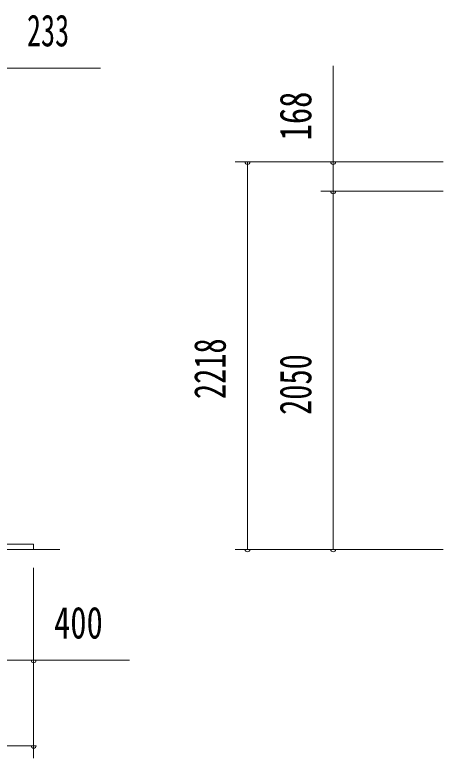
# Model space of a CAD drawing. Units: millimetres, scale not verified. Extents: x -31545 to 31552, y -14700 to 14700.
# Drawn here: x 3414 to 5867, y 1933 to 6188 of the extents above; entities that cross this region are included whole.
import ezdxf
from ezdxf.enums import TextEntityAlignment as Align

# ---------------------------------------------------------------- set-up
doc = ezdxf.new("R2010")
doc.units = ezdxf.units.MM
doc.header["$LTSCALE"] = 80
doc.layers.add('0-2_1-07BOLD', color=7, linetype='Continuous', lineweight=18)
doc.layers.add('0-5_1-57DIM', color=3, linetype='Continuous', lineweight=18)
doc.styles.add('ＭＳ ゴシック', font='')
doc.styles.get('ＭＳ ゴシック').set_extended_font_data('MS Gothic')

msp = doc.modelspace()

# ---------------------------------------------------------------- linework, layer by layer
at = {"layer": '0-2_1-07BOLD'}
for p, q in [((3521.82, 3157.54), (-7478.18, 3157.54)), ((3521.82, 3157.54), (3521.82, 3127.54)), ((3671.81, 3127.54), (-7628.18, 3127.54))]:
    msp.add_line(p, q, dxfattribs=at)
at = {"layer": '0-5_1-57DIM'}
for p, q in [((-7860.69, 5882.54), (3904.31, 5882.54)), ((5236.82, 3127.54), (5236.82, 5895.04)), ((5866.82, 5345.54), (4676.82, 5345.54)), ((4760.82, 5345.54), (4732.82, 5345.54)), ((4746.82, 5345.54), (4746.82, 3127.54)), ((5250.82, 5345.54), (5222.82, 5345.54)), ((5866.82, 5177.54), (5166.82, 5177.54)), ((5250.82, 5177.54), (5222.82, 5177.54)), ((5866.82, 3127.54), (4676.82, 3127.54)), ((4760.82, 3127.54), (4732.82, 3127.54)), ((5250.82, 3127.54), (5222.82, 3127.54)), ((3521.82, 3022.54), (3521.82, 1932.54)), ((4071.32, 2492.54), (-8027.68, 2492.54)), ((3535.81, 2492.54), (3507.81, 2492.54)), ((-7478.18, 2002.54), (3521.82, 2002.54)), ((3535.81, 2002.54), (3507.81, 2002.54))]:
    msp.add_line(p, q, dxfattribs=at)
for centre in [(4746.82, 5345.54), (5236.82, 5345.54), (5236.82, 5177.54), (4746.82, 3127.54), (5236.82, 3127.54), (3521.81, 2492.54), (3521.81, 2002.54)]:
    msp.add_arc(centre, 14, 180, 0, dxfattribs=at)

# ---------------------------------------------------------------- texts
at = {"layer": '0-5_1-57DIM', "color": 7, "style": 'ＭＳ ゴシック'}
for s, width, p in [('233', 0.65, (3483.37, 5952.54)), ('400', 0.75, (3638.89, 2562.54))]:
    msp.add_text(s, height=182.3, dxfattribs=dict(at, width=width)).set_placement(p, align=Align.BOTTOM_LEFT)
for s, width, p in [('168', 0.75, (5166.82, 5469.29)), ('2218', 0.7, (4676.82, 3988.15)), ('2050', 0.7, (5166.82, 3897.52))]:
    msp.add_text(s, height=182.3, rotation=90, dxfattribs=dict(at, width=width)).set_placement(p, align=Align.BOTTOM_LEFT)

doc.saveas('drawing.dxf')
